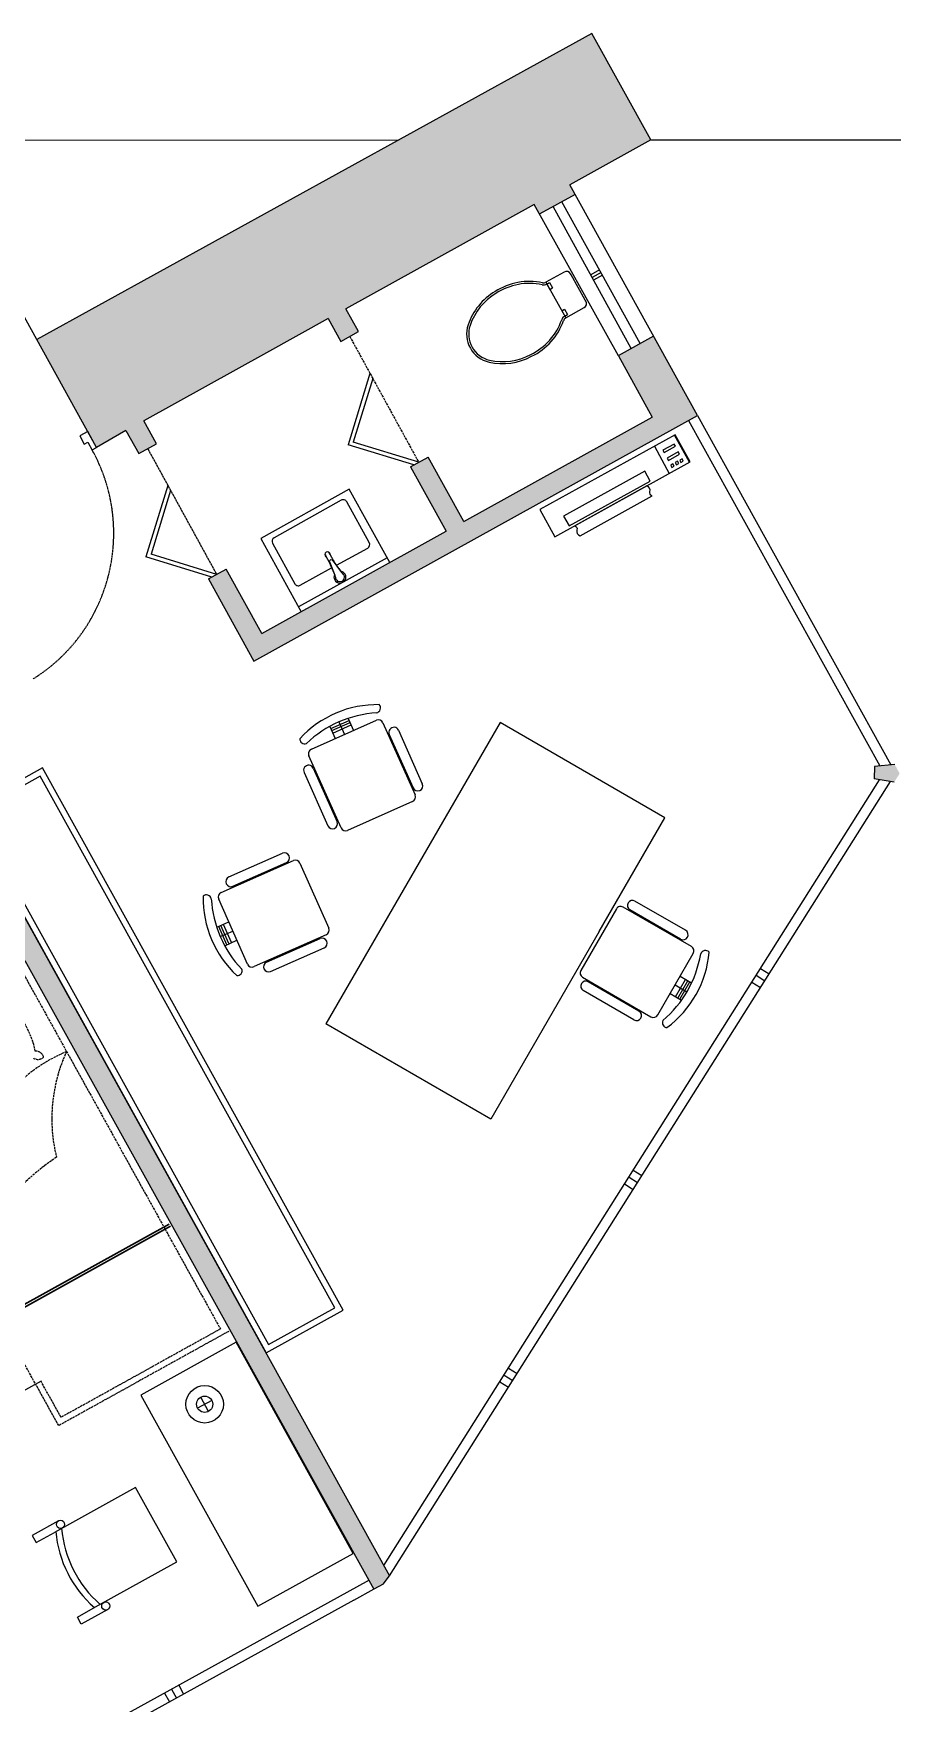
# Model space of a CAD drawing. Header units: millimetres. Extents: x 3565 to 7094, y -499 to 4123.
# Drawn here: x 4739 to 5164, y 3299 to 4123 of the extents above; entities that cross this region are included whole.
import ezdxf

# ---------------------------------------------------------------- set-up
doc = ezdxf.new("R2010")
doc.units = ezdxf.units.MM
doc.linetypes.add('ACAD_ISO02W100', pattern=[15, 12, -3])
doc.linetypes.add('HIDDEN', pattern=[0.375, 0.25, -0.125])
for name, color, linetype in [('A-DOOR-FULL', 3, 'Continuous'), ('A-FLOOR-STRS', 3, 'Continuous'), ('A-FURN', 9, 'Continuous'), ('A-GLAZ-FULL', 4, 'Continuous'), ('A-WALL-FULL-EXTR', 1, 'Continuous'), ('A-WALL-FULL-INTR', 2, 'Continuous'), ('campiture muri sezionati', 253, 'Continuous')]:
    doc.layers.add(name, color=color, linetype=linetype)

msp = doc.modelspace()

# ---------------------------------------------------------------- hatches: boundary and pattern name
at = {"layer": 'campiture muri sezionati'}
h = msp.add_hatch(color=256, dxfattribs=at)
h.dxf.hatch_style = 1
h.paths.add_polyline_path([(4741.24, 3972.05), (4770.7, 3918.84), (4854.55, 3965.57), (4986.75, 4038.8), (4989.39, 4034.05), (5006.9, 4043.72), (5004.25, 4048.5), (5044.25, 4070.65), (5015.25, 4123.18)])
h = msp.add_hatch(color=256, dxfattribs=at)
h.dxf.hatch_style = 1
h.paths.add_polyline_path([(4893.74, 3987.28), (4884.96, 3982.41), (4891.22, 3971.12), (4900, 3975.99)])
h = msp.add_hatch(color=256, dxfattribs=at)
h.dxf.hatch_style = 1
h.paths.add_polyline_path([(4943.23, 3877.46), (4852.23, 3826.99), (4834.6, 3858.77), (4825.88, 3853.93), (4848.37, 3813.34), (5067.34, 3934.62), (5045.67, 3973.74), (5028.2, 3964.09), (5044.95, 3933.89), (4951.97, 3882.31), (4934.38, 3914.12), (4925.6, 3909.25)])
h = msp.add_hatch(color=256, dxfattribs=at)
h.dxf.hatch_style = 1
h.paths.add_polyline_path([(4800.26, 3920.67), (4793.97, 3932.01), (4785.19, 3927.14), (4791.48, 3915.8)])
h = msp.add_hatch(color=256, dxfattribs=at)
h.dxf.hatch_style = 1
h.paths.add_polyline_path([(4644.9, 3849.48), (4636.16, 3844.64), (4720.77, 3691.74), (4725.75, 3682.77), (4725.87, 3682.56), (4907.62, 3355.35), (4912.17, 3357.86), (4915.32, 3361.99)])
h = msp.add_hatch(color=256, dxfattribs=at)
h.dxf.hatch_style = 1
h.paths.add_polyline_path([(5164.73, 3762.29), (5154.79, 3761.4), (5154.58, 3755.29), (5164.45, 3753.7), (5167.15, 3757.91)])

# ---------------------------------------------------------------- linework, layer by layer
at = {"layer": 'A-DOOR-FULL', "linetype": 'ACAD_ISO02W100', "ltscale": 0.1}
for p, q in [((4895.65, 3973.58), (4929.69, 3911.52)), ((4795.91, 3918.25), (4829.96, 3856.19))]:
    msp.add_line(p, q, dxfattribs=at)
at = {"layer": 'A-DOOR-FULL'}
for p, q in [((4927.26, 3910.18), (4894.8, 3920.16)), ((4929.69, 3911.52), (4897.31, 3921.49)), ((4829.96, 3856.19), (4797.58, 3866.16)), ((4827.52, 3854.85), (4795.07, 3864.83))]:
    msp.add_line(p, q, dxfattribs=at)
for points in [[(4905.64, 3955.38), (4894.8, 3920.16)], [(4906.98, 3952.92), (4897.31, 3921.49)], [(4768.45, 3917.59), (4770.7, 3918.84), (4766.34, 3926.71), (4762.35, 3924.5), (4764.58, 3920.52), (4766.3, 3921.48), (4768.51, 3917.56)], [(4805.9, 3900.05), (4795.07, 3864.83)], [(4807.24, 3897.6), (4797.58, 3866.16)]]:
    msp.add_lwpolyline(points, dxfattribs=at)
at = {"layer": 'A-DOOR-FULL', "linetype": 'HIDDEN'}
msp.add_arc((4694.41, 3876.44), 84.74, 302.05423, 29.02197, dxfattribs=at)
at = {"layer": 'A-FLOOR-STRS'}
msp.add_line((4741.24, 3972.05), (4692.87, 4059.41), dxfattribs=at)
at = {"layer": 'A-FURN'}
for p, q in [((5001.48, 4005.41), (4992.47, 4000.35)), ((4992.47, 4000.35), (5002.33, 3982.8)), ((4992.96, 3999.48), (4994.27, 4000.21)), ((4992.96, 3999.48), (4994.43, 3996.86)), ((4994.27, 4000.21), (4995.74, 3997.6)), ((5004.99, 4003.99), (5004.7, 4004.51)), ((5011.96, 3991.59), (5005, 4003.98)), ((4994.43, 3996.86), (4995.74, 3997.6)), ((5012.24, 3991.08), (5011.95, 3991.6)), ((5000.37, 3986.28), (5001.68, 3987.02)), ((5001.68, 3987.02), (5003.15, 3984.4)), ((5001.84, 3983.67), (5003.15, 3984.4)), ((5002.33, 3982.8), (5011.34, 3987.86)), ((5063.42, 3911.6), (5056.04, 3924.94)), ((5046.03, 3919.4), (5053.42, 3906.06)), ((4895.39, 3898.23), (4851.75, 3873.83)), ((4891.44, 3892.82), (4858.3, 3874.26)), ((4905.29, 3871.91), (4894.16, 3892.04)), ((4915.44, 3861.99), (4895.39, 3898.23)), ((4851.75, 3873.83), (4871.72, 3837.77)), ((4857.53, 3871.54), (4868.54, 3851.58)), ((4889.14, 3860.72), (4904.51, 3869.19)), ((4914.12, 3864.39), (4870.36, 3840.18)), ((4871.26, 3850.8), (4886.73, 3859.39)), ((4876.75, 3769.91), (4908.81, 3784.18)), ((4886.31, 3780.09), (4895.35, 3784.11)), ((4969.85, 3783.11), (4883.89, 3634.3)), ((4886.83, 3779.09), (4895.81, 3783.08)), ((4887.37, 3777.87), (4896.35, 3781.87)), ((4912.05, 3782.93), (4927.88, 3747.36)), ((4915.17, 3777.2), (4926.92, 3750.8)), ((4919.73, 3779.23), (4931.48, 3752.83)), ((5051.2, 3736.12), (4969.85, 3783.11)), ((4891.34, 3731.1), (4875.5, 3766.67)), ((4877.67, 3760.51), (4889.42, 3734.11)), ((4873.11, 3758.48), (4884.86, 3732.08)), ((4926.64, 3744.12), (4894.58, 3729.85)), ((5018.74, 3679.93), (5051.2, 3736.12)), ((4835.95, 3706.85), (4862.38, 3718.54)), ((4832.23, 3699.18), (4867.84, 3714.93)), ((4837.97, 3702.28), (4864.4, 3713.97)), ((4871.08, 3713.68), (4885.27, 3681.59)), ((4845.17, 3663.85), (4830.98, 3695.94)), ((5061.47, 3680.53), (5036.45, 3694.98)), ((5027.28, 3691.08), (5009.73, 3660.69)), ((5064.35, 3672.5), (5030.63, 3691.98)), ((5058.98, 3676.2), (5033.95, 3690.66)), ((4835.02, 3673.43), (4831.02, 3682.48)), ((4836.02, 3673.95), (4832.04, 3682.93)), ((4837.24, 3674.49), (4833.26, 3683.47)), ((4884.02, 3678.35), (4848.41, 3662.59)), ((4854.57, 3664.75), (4881, 3676.44)), ((5018.74, 3679.93), (4965.24, 3587.31)), ((4856.6, 3660.18), (4883.02, 3671.87)), ((5047.7, 3638.76), (5065.25, 3669.15)), ((5010.63, 3657.34), (5044.34, 3637.86)), ((5038.45, 3640.66), (5013.42, 3655.12)), ((5056.53, 3647.78), (5061.45, 3656.29)), ((5057.69, 3647.12), (5062.6, 3655.62)), ((5058.62, 3646.5), (5063.57, 3655.06)), ((5035.95, 3636.34), (5010.92, 3650.79)), ((4965.24, 3587.31), (4883.89, 3634.3)), ((4789.89, 3405.57), (4749.85, 3383.36)), ((4810.26, 3368.84), (4789.89, 3405.57)), ((4770.22, 3346.63), (4810.26, 3368.84))]:
    msp.add_line(p, q, dxfattribs=at)
at = {"layer": 'A-FURN', "ltscale": 0.1}
for p, q in [((4894.89, 3785.14), (4897.55, 3779.17)), ((4885.82, 3781.18), (4888.51, 3775.15)), ((4890.27, 3783.36), (4893.03, 3777.16)), ((4829.99, 3682.02), (4835.96, 3684.67)), ((4831.75, 3677.4), (4837.96, 3680.14)), ((4833.92, 3672.94), (4839.97, 3675.62)), ((5056.26, 3653.58), (5062.14, 3650.18)), ((5058.73, 3657.86), (5064.39, 3654.59)), ((5053.78, 3649.29), (5059.5, 3645.99))]:
    msp.add_line(p, q, dxfattribs=at)
at = {"layer": 'A-FURN', "linetype": 'ACAD_ISO02W100', "ltscale": 0.1}
for p, q in [((4734.62, 3659), (4831.81, 3483.78)), ((4751.96, 3436.06), (4651.83, 3616.57)), ((4835.89, 3482.61), (4751.96, 3436.06)), ((4831.81, 3483.78), (4753.13, 3440.14)), ((4753.13, 3440.14), (4743.24, 3457.97))]:
    msp.add_line(p, q, dxfattribs=at)
at = {"layer": 'A-FURN'}
for points in [[(4996.97, 3874.8), (5063.67, 3911.74), (5056.28, 3925.08), (4989.58, 3888.14)], [(5050.86, 3916.32), (5056.42, 3919.4), (5055.82, 3920.52), (5050.26, 3917.44)], [(5052.94, 3912.39), (5058.5, 3915.47), (5057.85, 3916.69), (5052.29, 3913.62)], [(5054.73, 3909.02), (5055.84, 3909.63), (5055.24, 3910.75), (5054.13, 3910.14)], [(5056.95, 3910.25), (5058.06, 3910.86), (5057.47, 3911.99), (5056.35, 3911.37)], [(5059.17, 3911.48), (5060.28, 3912.1), (5059.69, 3913.22), (5058.58, 3912.6)], [(5003.9, 3880.08), (5043.92, 3902.25), (5041.26, 3907.05), (5001.23, 3884.89)]]:
    msp.add_lwpolyline(points, close=True, dxfattribs=at)
msp.add_lwpolyline([(5009.34, 3875.26), (5044.91, 3894.96, -0.424527), (5043.84, 3897, 0.404946), (5042.3, 3899.9), (5006.73, 3880.2, -0.424527), (5007.8, 3878.16, 0.404946)], format="xyb", close=True, dxfattribs=at)
at = {"layer": 'A-FURN', "ltscale": 4}
for points in [[(4885.97, 3865.88, 0.150311), (4885.81, 3866.63, 1), (4883.51, 3865.36, 0.145063), (4884.04, 3864.84)], [(4883.53, 3866.07), (4883.54, 3866.04), (4883.55, 3866.01), (4883.56, 3865.98), (4883.57, 3865.95), (4883.57, 3865.91), (4883.58, 3865.88), (4883.59, 3865.85), (4883.6, 3865.82), (4883.61, 3865.79), (4883.62, 3865.76), (4883.62, 3865.73), (4883.63, 3865.69), (4883.64, 3865.66), (4883.65, 3865.63), (4883.66, 3865.6), (4883.67, 3865.57), (4883.68, 3865.54), (4883.69, 3865.51), (4883.7, 3865.48), (4883.72, 3865.45), (4883.74, 3865.4), (4883.76, 3865.35), (4883.78, 3865.31), (4883.81, 3865.26), (4883.83, 3865.21), (4883.86, 3865.16), (4883.89, 3865.11), (4883.91, 3865.06), (4883.94, 3865.02), (4883.97, 3864.97), (4884, 3864.92), (4884.02, 3864.87), (4884.05, 3864.82), (4884.08, 3864.78), (4884.11, 3864.73), (4884.14, 3864.68), (4884.16, 3864.63), (4884.19, 3864.59), (4884.22, 3864.54), (4884.24, 3864.49), (4884.29, 3864.41), (4884.33, 3864.33), (4884.37, 3864.26), (4884.42, 3864.18), (4884.46, 3864.1), (4884.5, 3864.02), (4884.54, 3863.94), (4884.59, 3863.86), (4884.63, 3863.78), (4884.67, 3863.7), (4884.71, 3863.62), (4884.76, 3863.54), (4884.8, 3863.46), (4884.84, 3863.37), (4884.88, 3863.29), (4884.93, 3863.21), (4884.97, 3863.13), (4885.01, 3863.05), (4885.05, 3862.97), (4885.09, 3862.89), (4885.22, 3862.65), (4885.35, 3862.4), (4885.47, 3862.15), (4885.59, 3861.9), (4885.71, 3861.65), (4885.83, 3861.4), (4885.94, 3861.15), (4886.06, 3860.9), (4886.17, 3860.65), (4886.29, 3860.4), (4886.4, 3860.15), (4886.51, 3859.89), (4886.62, 3859.64), (4886.73, 3859.39), (4886.84, 3859.13), (4886.95, 3858.88), (4887.06, 3858.62), (4887.17, 3858.37), (4887.28, 3858.11), (4887.39, 3857.86), (4887.41, 3857.8), (4887.44, 3857.74), (4887.46, 3857.67), (4887.49, 3857.61), (4887.52, 3857.55), (4887.54, 3857.49), (4887.57, 3857.42), (4887.59, 3857.36), (4887.62, 3857.3), (4887.64, 3857.24), (4887.67, 3857.17), (4887.69, 3857.11), (4887.72, 3857.05), (4887.74, 3856.99), (4887.77, 3856.92), (4887.8, 3856.86), (4887.82, 3856.8), (4887.85, 3856.74), (4887.88, 3856.68), (4887.91, 3856.62), (4887.94, 3856.56), (4887.97, 3856.5), (4888, 3856.44), (4888.03, 3856.38), (4888.07, 3856.32), (4888.1, 3856.26), (4888.13, 3856.2), (4888.16, 3856.14), (4888.2, 3856.08), (4888.23, 3856.02), (4888.26, 3855.96), (4888.29, 3855.9), (4888.32, 3855.84), (4888.35, 3855.77), (4888.38, 3855.71), (4888.41, 3855.65), (4888.43, 3855.59), (4885.74, 3862.67, -0.75814), (4886.9, 3863.31), (4891.55, 3857.16), (4891.6, 3857.11), (4891.62, 3857.08), (4891.64, 3857.06), (4891.66, 3857.04), (4891.68, 3857.02), (4891.7, 3857), (4891.72, 3856.98), (4891.75, 3856.97), (4891.77, 3856.95), (4891.79, 3856.93), (4891.81, 3856.91), (4891.84, 3856.89), (4891.86, 3856.87), (4891.89, 3856.85), (4891.91, 3856.83), (4891.93, 3856.82), (4891.96, 3856.8), (4891.98, 3856.78), (4892, 3856.76), (4892.02, 3856.74), (4892.05, 3856.72)], [(4888.17, 3856.14, 0.243737), (4888.24, 3853.44, 1), (4893.39, 3856.29, 0.244286), (4891.13, 3857.79)], [(4888.59, 3854.8, 0.121688), (4888.87, 3853.76, 1), (4892.79, 3855.93, 0.123107), (4892.04, 3856.73)]]:
    msp.add_lwpolyline(points, format="xyb", dxfattribs=at)
for points in [[(4885.18, 3866.98), (4885.2, 3866.96), (4885.22, 3866.93), (4885.24, 3866.91), (4885.27, 3866.89), (4885.29, 3866.86), (4885.31, 3866.84), (4885.33, 3866.82), (4885.36, 3866.79), (4885.38, 3866.77), (4885.4, 3866.75), (4885.42, 3866.72), (4885.45, 3866.7), (4885.47, 3866.67), (4885.49, 3866.65), (4885.51, 3866.63), (4885.53, 3866.6), (4885.55, 3866.58), (4885.57, 3866.55), (4885.59, 3866.53), (4885.61, 3866.5), (4885.64, 3866.46), (4885.67, 3866.41), (4885.7, 3866.37), (4885.73, 3866.32), (4885.75, 3866.27), (4885.78, 3866.23), (4885.81, 3866.18), (4885.84, 3866.13), (4885.86, 3866.08), (4885.89, 3866.03), (4885.91, 3865.98), (4885.94, 3865.93), (4885.96, 3865.88), (4885.99, 3865.83), (4886.02, 3865.78), (4886.04, 3865.73), (4886.07, 3865.69), (4886.09, 3865.64), (4886.12, 3865.59), (4886.14, 3865.54), (4886.19, 3865.46), (4886.24, 3865.37), (4886.29, 3865.28), (4886.34, 3865.2), (4886.39, 3865.11), (4886.44, 3865.02), (4886.49, 3864.94), (4886.54, 3864.85), (4886.59, 3864.76), (4886.64, 3864.68), (4886.69, 3864.59), (4886.74, 3864.5), (4886.79, 3864.42), (4886.84, 3864.33), (4886.89, 3864.24), (4886.94, 3864.16), (4886.99, 3864.07), (4887.04, 3863.99), (4887.09, 3863.9), (4887.14, 3863.81), (4887.29, 3863.57), (4887.43, 3863.33), (4887.58, 3863.09), (4887.73, 3862.85), (4887.88, 3862.61), (4888.04, 3862.37), (4888.19, 3862.13), (4888.35, 3861.89), (4888.5, 3861.66), (4888.66, 3861.42), (4888.82, 3861.19), (4888.98, 3860.95), (4889.14, 3860.72), (4889.3, 3860.49), (4889.46, 3860.25), (4889.63, 3860.02), (4889.79, 3859.79), (4889.95, 3859.56), (4890.12, 3859.32), (4890.28, 3859.09), (4890.76, 3858.41), (4890.87, 3858.26), (4890.91, 3858.2), (4890.94, 3858.14), (4890.98, 3858.08), (4891.01, 3858.02), (4891.04, 3857.96), (4891.07, 3857.9), (4891.11, 3857.84), (4891.14, 3857.78), (4891.17, 3857.72), (4891.21, 3857.66), (4891.24, 3857.6), (4891.27, 3857.55), (4891.31, 3857.49), (4891.35, 3857.43), (4891.38, 3857.37), (4891.42, 3857.32), (4891.46, 3857.26), (4891.51, 3857.21), (4891.55, 3857.16)], [(4888.59, 3854.77), (4888.59, 3854.8), (4888.58, 3854.83), (4888.58, 3854.86), (4888.57, 3854.9), (4888.57, 3854.93), (4888.56, 3854.96), (4888.56, 3854.99), (4888.55, 3855.02), (4888.55, 3855.05), (4888.55, 3855.08), (4888.54, 3855.11), (4888.54, 3855.14), (4888.53, 3855.18), (4888.53, 3855.21), (4888.52, 3855.24), (4888.52, 3855.27), (4888.51, 3855.3), (4888.51, 3855.33), (4888.5, 3855.36), (4888.49, 3855.39), (4888.47, 3855.46), (4888.45, 3855.52), (4888.43, 3855.59)]]:
    msp.add_lwpolyline(points, dxfattribs=at)
at = {"layer": 'A-FURN', "ltscale": 0.1}
for points in [[(4854.36, 3471.97), (4854.36, 3471.97), (4892.41, 3493.07), (4743.98, 3760.65), (4705.93, 3739.54)], [(4855.53, 3476.05), (4855.53, 3476.05), (4888.33, 3494.24), (4742.81, 3756.57), (4710.01, 3738.37)]]:
    msp.add_lwpolyline(points, close=True, dxfattribs=at)
at = {"layer": 'A-FURN', "linetype": 'ACAD_ISO02W100', "ltscale": 0.1}
msp.add_lwpolyline([(4750.87, 3568.52, 0.134525), (4709.84, 3521.31, -0.384586), (4755.86, 3620.7, 0.169601)], format="xyb", close=True, dxfattribs=at)
at = {"layer": 'A-FURN', "lineweight": 30}
for points in [[(4807.12, 3534.48), (4733.04, 3493.39)], [(4806.56, 3535.49), (4733.49, 3494.96)]]:
    msp.add_lwpolyline(points, dxfattribs=at)
at = {"layer": 'A-FURN'}
for points in [[(4839.57, 3477.24), (4792.46, 3451.12), (4850.28, 3346.92), (4897.33, 3372.99), (4839.57, 3477.24)], [(4827.54, 3448.56), (4820.55, 3444.69)], [(4825.98, 3443.13), (4822.1, 3450.12)], [(4751.89, 3389.12), (4738.84, 3381.88), (4740.81, 3378.34), (4749.85, 3383.36)], [(4776.2, 3345.31), (4763.14, 3338.07), (4761.18, 3341.61), (4770.22, 3346.63)]]:
    msp.add_lwpolyline(points, dxfattribs=at)
at = {"layer": 'A-FURN', "ltscale": 0.1}
msp.add_lwpolyline([(4743.24, 3457.97), (4729.37, 3450.27)], dxfattribs=at)
at = {"layer": 'A-FURN'}
for centre, radius in [((4824.04, 3446.62), 9.25), ((4824.04, 3446.62), 4), ((4752.88, 3387.35), 2.02), ((4775.21, 3347.08), 2.02)]:
    msp.add_circle(centre, radius, dxfattribs=at)
for centre, radius, start, end in [((4984.31, 3969.77), 31.01, 77.9063, 122.87712), ((4984.31, 3969.77), 30.01, 77.9063, 122.87712), ((4991.31, 4002.41), 3.37, 257.90627, 299.32446), ((4991.31, 4002.41), 2.37, 257.90627, 299.32446), ((5002.64, 4003.35), 2.37, 29.32449, 119.32449), ((4982.79, 3969.74), 30.24, 120.40933, 161.49912), ((4982.79, 3969.74), 29.24, 120.40933, 161.49912), ((5010.18, 3989.92), 2.37, 299.32449, 29.32449), ((4971.97, 3991.74), 30.01, 295.77186, 340.74268), ((4971.97, 3991.74), 31.01, 295.77186, 340.74268), ((5003.49, 3980.73), 3.37, 119.32452, 160.74271), ((5003.49, 3980.73), 2.37, 119.32452, 160.74271), ((4967.58, 3974.82), 14.21, 161.49912, 257.14987), ((4967.58, 3974.82), 13.21, 161.49912, 257.14987), ((4971.15, 3990.45), 30.24, 257.14986, 298.23965), ((4971.15, 3990.45), 29.24, 257.14986, 298.23965), ((4892.41, 3891.07), 2, 28.94867, 118.94867), ((4859.27, 3872.51), 2, 119.21199, 209.21199), ((4903.54, 3870.94), 2, 298.94867, 28.94867), ((4870.29, 3852.55), 2, 208.94867, 298.94867), ((4909.35, 3739.91), 52.01, 89.00481, 137.43613), ((4908.43, 3790.28), 2.45, 281.61496, 41.79395), ((4912.41, 3732.57), 55.41, 93.61288, 133.4978), ((4909.81, 3781.94), 2.45, 23.98921, 113.98921), ((4917.46, 3778.22), 2.5, 23.98921, 203.98921), ((4873.39, 3774.94), 2.35, 176.45653, 292.05377), ((4877.75, 3767.67), 2.45, 113.98921, 203.98921), ((4875.39, 3759.5), 2.5, 23.98921, 203.98921), ((4929.2, 3751.81), 2.5, 203.98921, 23.98921), ((4925.64, 3746.36), 2.45, 293.98921, 23.98921), ((4887.14, 3733.1), 2.5, 203.98921, 23.98921), ((4893.58, 3732.09), 2.45, 203.98921, 293.98921), ((4863.39, 3716.26), 2.5, 293.863, 113.863), ((4868.83, 3712.68), 2.45, 23.863, 113.863), ((4836.96, 3704.56), 2.5, 113.863, 293.863), ((4875.25, 3696.38), 52.01, 178.87859, 227.30992), ((4824.88, 3695.57), 2.45, 11.48875, 131.66774), ((4882.6, 3699.43), 55.41, 183.48666, 223.37159), ((4833.22, 3696.93), 2.45, 113.863, 203.863), ((5035.2, 3692.82), 2.5, 59.98921, 239.98921), ((5029.4, 3689.85), 2.45, 59.98921, 149.98921), ((4882.01, 3674.15), 2.5, 293.863, 113.863), ((4883.03, 3680.59), 2.45, 293.863, 23.863), ((5060.22, 3678.36), 2.5, 239.98921, 59.98921), ((5014.3, 3678.14), 55.41, 310.48062, 350.36554), ((5021.28, 3674.33), 52.01, 306.54229, 354.97361), ((5063.12, 3670.37), 2.45, 329.98921, 59.98921), ((5071.27, 3668.13), 2.45, 42.18447, 162.36346), ((4840.14, 3660.5), 2.35, 266.33032, 21.92756), ((4847.42, 3664.84), 2.45, 203.863, 293.863), ((4855.58, 3662.46), 2.5, 113.863, 293.863), ((5011.85, 3659.46), 2.45, 149.98921, 239.98921), ((5012.17, 3652.95), 2.5, 59.98921, 239.98921), ((5037.2, 3638.5), 2.5, 239.98921, 59.98921), ((5045.57, 3639.99), 2.45, 239.98921, 329.98921), ((5052.35, 3634.89), 2.35, 151.92465, 267.52189), ((4806.15, 3388.41), 55.77, 184.72116, 229.05057), ((4809.01, 3389.99), 55.77, 184.72116, 229.05057)]:
    msp.add_arc(centre, radius, start, end, dxfattribs=at)
at = {"layer": 'A-FURN', "linetype": 'ACAD_ISO02W100', "ltscale": 0.1}
for centre, radius, start, end in [((4700.09, 3613.03), 41.07, 11.02463, 48.45413), ((4740.67, 3616.9), 4, 15.25602, 93.94932), ((4741.74, 3620.81), 4, 235.52943, 314.22273)]:
    msp.add_arc(centre, radius, start, end, dxfattribs=at)
at = {"layer": 'A-GLAZ-FULL', "ltscale": 0.1}
for p, q in [((5006.9, 4043.72), (4989.48, 4034.1)), ((5039.04, 3970.09), (5000.37, 4040.13)), ((5034.66, 3967.68), (4996, 4037.71)), ((5018.98, 4006.43), (5014.6, 4004)), ((5019.71, 4005.11), (5015.33, 4002.69)), ((5020.43, 4003.8), (5016.06, 4001.38)), ((5045.65, 3973.73), (5028.15, 3964.07)), ((5062.96, 3932.19), (5157.41, 3761.64)), ((5067.33, 3934.61), (5162.86, 3762.12)), ((4912.55, 3366.98), (5157.23, 3754.86)), ((4915.32, 3361.99), (5162.6, 3754)), ((5096.35, 3658.33), (5100.58, 3655.66)), ((5033.52, 3558.74), (5037.74, 3556.07)), ((4971.9, 3461.06), (4976.13, 3458.4)), ((4905.17, 3359.75), (4720.13, 3257.77)), ((4907.62, 3355.35), (4897.43, 3349.74)), ((4897.72, 3349.9), (4722.54, 3253.39)), ((4807.71, 3306.02), (4810.13, 3301.65))]:
    msp.add_line(p, q, dxfattribs=at)
at = {"layer": 'A-GLAZ-FULL'}
for p, q in [((5098.49, 3661.71), (5102.72, 3659.04)), ((5094.22, 3654.95), (5098.45, 3652.28)), ((5035.65, 3562.12), (5039.88, 3559.45)), ((5031.38, 3555.36), (5035.61, 3552.69)), ((4974.04, 3464.45), (4978.26, 3461.78)), ((4969.77, 3457.68), (4974, 3455.01)), ((4811.21, 3307.95), (4813.63, 3303.57)), ((4804.21, 3304.08), (4806.63, 3299.72))]:
    msp.add_line(p, q, dxfattribs=at)
at = {"layer": 'A-WALL-FULL-EXTR'}
for p, q in [((5015.25, 4123.18), (4741.24, 3972.05)), ((5044.25, 4070.65), (5015.25, 4123.18)), ((3594.25, 4070.22), (4920.05, 4070.62)), ((5044.25, 4070.65), (5594.25, 4070.82))]:
    msp.add_line(p, q, dxfattribs=at)
at = {"layer": 'A-WALL-FULL-EXTR', "ltscale": 0.1}
for p, q in [((5044.25, 4070.65), (5004.25, 4048.5)), ((5067.34, 3934.62), (5004.25, 4048.49)), ((4986.75, 4038.8), (4893.74, 3987.28)), ((5028.26, 3964.13), (4986.75, 4038.8)), ((4884.96, 3982.41), (4854.55, 3965.57)), ((4854.55, 3965.57), (4793.97, 3932.01)), ((4785.19, 3927.14), (4770.7, 3918.84))]:
    msp.add_line(p, q, dxfattribs=at)
at = {"layer": 'A-WALL-FULL-EXTR', "ltscale": 0.3}
msp.add_line((4770.7, 3918.84), (4741.24, 3972.05), dxfattribs=at)
at = {"layer": 'A-WALL-FULL-INTR', "ltscale": 0.1}
for p, q in [((4884.96, 3982.41), (4891.22, 3971.12)), ((4900, 3975.99), (4893.74, 3987.28)), ((4800.26, 3920.67), (4793.97, 3932.01)), ((4848.37, 3813.34), (5067.34, 3934.62)), ((4785.19, 3927.14), (4791.49, 3915.8)), ((4925.6, 3909.25), (4943.23, 3877.46)), ((4951.97, 3882.31), (4934.38, 3914.12)), ((4852.23, 3826.99), (4834.6, 3858.77)), ((4644.9, 3849.48), (4915.32, 3361.99)), ((4825.88, 3853.93), (4848.37, 3813.34)), ((5164.76, 3762.29), (5154.79, 3761.4)), ((5164.45, 3753.7), (5154.58, 3755.29)), ((4735.31, 3665.58), (4907.62, 3355.35)), ((4912.17, 3357.86), (4907.62, 3355.35))]:
    msp.add_line(p, q, dxfattribs=at)
at = {"layer": 'A-WALL-FULL-INTR'}
for p, q in [((4891.22, 3971.12), (4900, 3975.99)), ((4951.97, 3882.31), (5044.89, 3933.86)), ((4791.48, 3915.8), (4800.26, 3920.67)), ((4925.62, 3909.26), (4934.38, 3914.12)), ((4852.23, 3826.99), (4943.23, 3877.46)), ((4825.88, 3853.93), (4834.64, 3858.79)), ((5154.79, 3761.4), (5154.58, 3755.29)), ((4912.17, 3357.86), (4915.32, 3361.99))]:
    msp.add_line(p, q, dxfattribs=at)
msp.add_lwpolyline([(5028.26, 3964.13), (5044.89, 3933.86)], dxfattribs=at)

doc.saveas('drawing.dxf')
